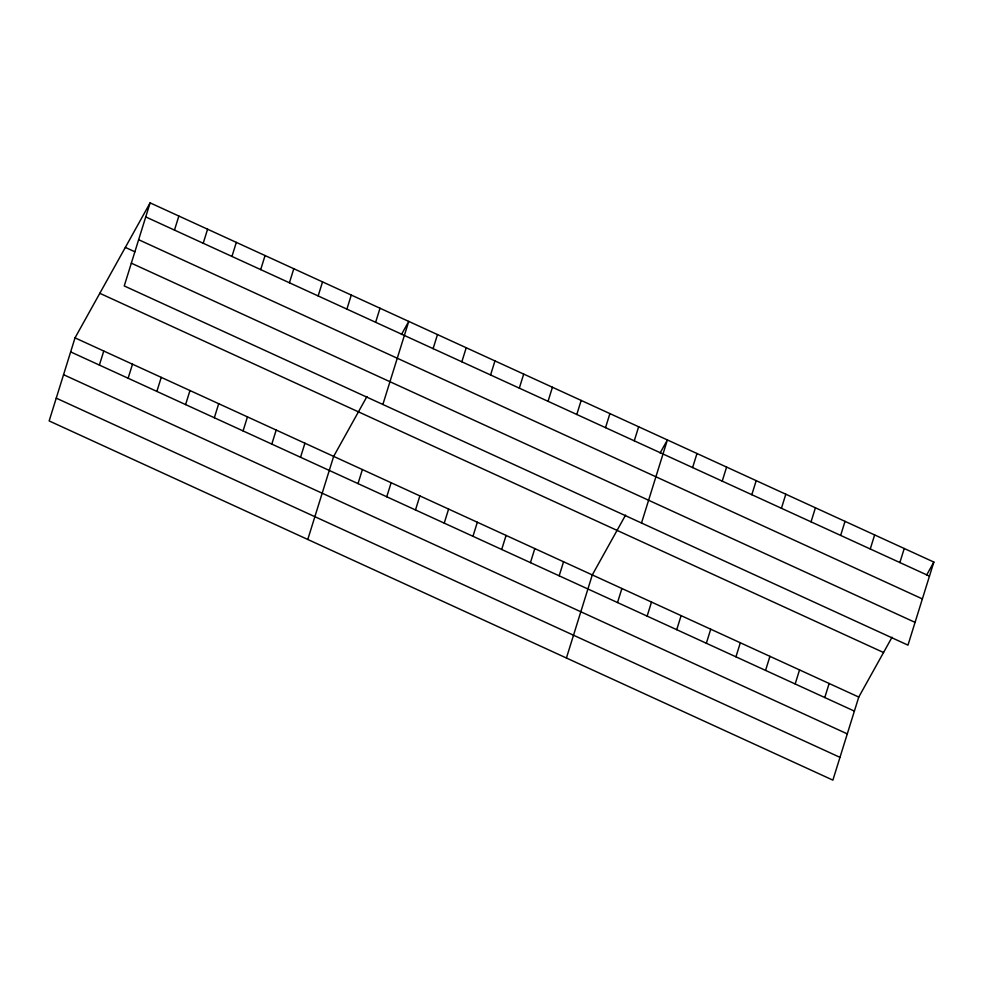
<?xml version="1.0" encoding="UTF-8"?>
<svg xmlns="http://www.w3.org/2000/svg" width="983" height="983" viewBox="0 0 983 983"><rect width="100%" height="100%" fill="white"/><g stroke="black" fill="none" stroke-linecap="round" stroke-linejoin="round"><path stroke-width="1.47" d="M150.116 202.867L124.239 285.942L907.973 645.143L933.85 562.067L150.116 202.867L75.027 337.857L49.15 420.933L832.884 780.133L858.761 697.058L892.048 637.217M99.381 365.074L103.768 351.017M128.122 378.246L132.496 364.189M174.47 230.096L178.857 216.039M156.862 391.418L161.237 377.361M203.211 243.268L207.585 229.211M185.59 404.591L189.977 390.534M231.951 256.44L236.325 242.383M214.331 417.763L218.705 403.706M260.692 269.6L265.066 255.555M243.071 430.935L247.446 416.878M289.42 282.772L293.794 268.728M271.812 444.095L276.186 430.05M318.16 295.944L322.535 281.888M300.54 457.267L304.927 443.222M346.901 309.117L351.275 295.06M307.777 539.47L333.655 456.382L366.954 396.542M375.629 322.289L380.016 308.232M358.021 483.611L362.395 469.555M382.866 404.48L408.744 321.404L401.457 334.503M386.749 496.784L391.136 482.727M433.11 348.633L437.484 334.576M415.49 509.956L419.864 495.899M461.838 361.805L466.225 347.749M444.23 523.128L448.604 509.071M490.578 374.978L494.953 360.921M472.97 536.3L477.345 522.243M519.319 388.138L523.693 374.093M501.699 549.472L506.085 535.416M548.059 401.31L552.434 387.253M530.439 562.632L534.813 548.588M576.788 414.482L581.174 400.425M559.18 575.805L563.554 561.76M605.528 427.654L609.902 413.597M566.417 658.008L592.294 574.92L625.581 515.08M634.268 440.826L638.643 426.769M641.506 523.017L667.383 439.942L660.097 453.04M617.521 602.554L621.895 588.498M692.61 467.564L696.984 453.507M647.133 616.12L651.508 602.063M722.222 481.142L726.597 467.085M676.734 629.685L681.108 615.641M751.823 494.707L756.197 480.65M706.347 643.263L710.721 629.206M781.436 508.272L785.81 494.228M735.948 656.828L740.334 642.771M811.036 521.85L815.423 507.793M765.56 670.394L769.935 656.349M840.649 535.416L845.024 521.359M795.173 683.971L799.548 669.915M870.262 548.981L874.637 534.936M824.774 697.537L829.148 683.48M899.863 562.559L904.237 548.502M926.564 575.178L933.85 562.067M145.742 216.924L929.476 576.124M138.64 239.705L922.373 598.905M125.332 247.409L134.917 251.808M131.329 263.174L915.075 622.374M99.811 293.303L883.545 652.515M75.027 337.857L858.761 697.058M70.653 351.902L854.387 711.114M63.551 374.683L847.285 733.883M56.24 398.152L839.974 757.352"/></g></svg>
